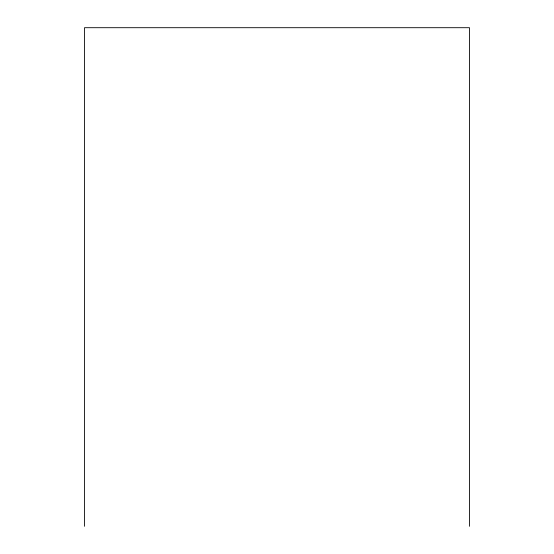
<?xml version="1.0" encoding="UTF-8"?>
<svg xmlns="http://www.w3.org/2000/svg" width="554" height="554" viewBox="0 0 554 554"><rect width="100%" height="100%" fill="white"/><g stroke="black" fill="none" stroke-linecap="round" stroke-linejoin="round"><path stroke-width="0.83" d="M469.487 526.3L469.487 27.7L84.513 27.7L84.513 526.3"/></g></svg>
